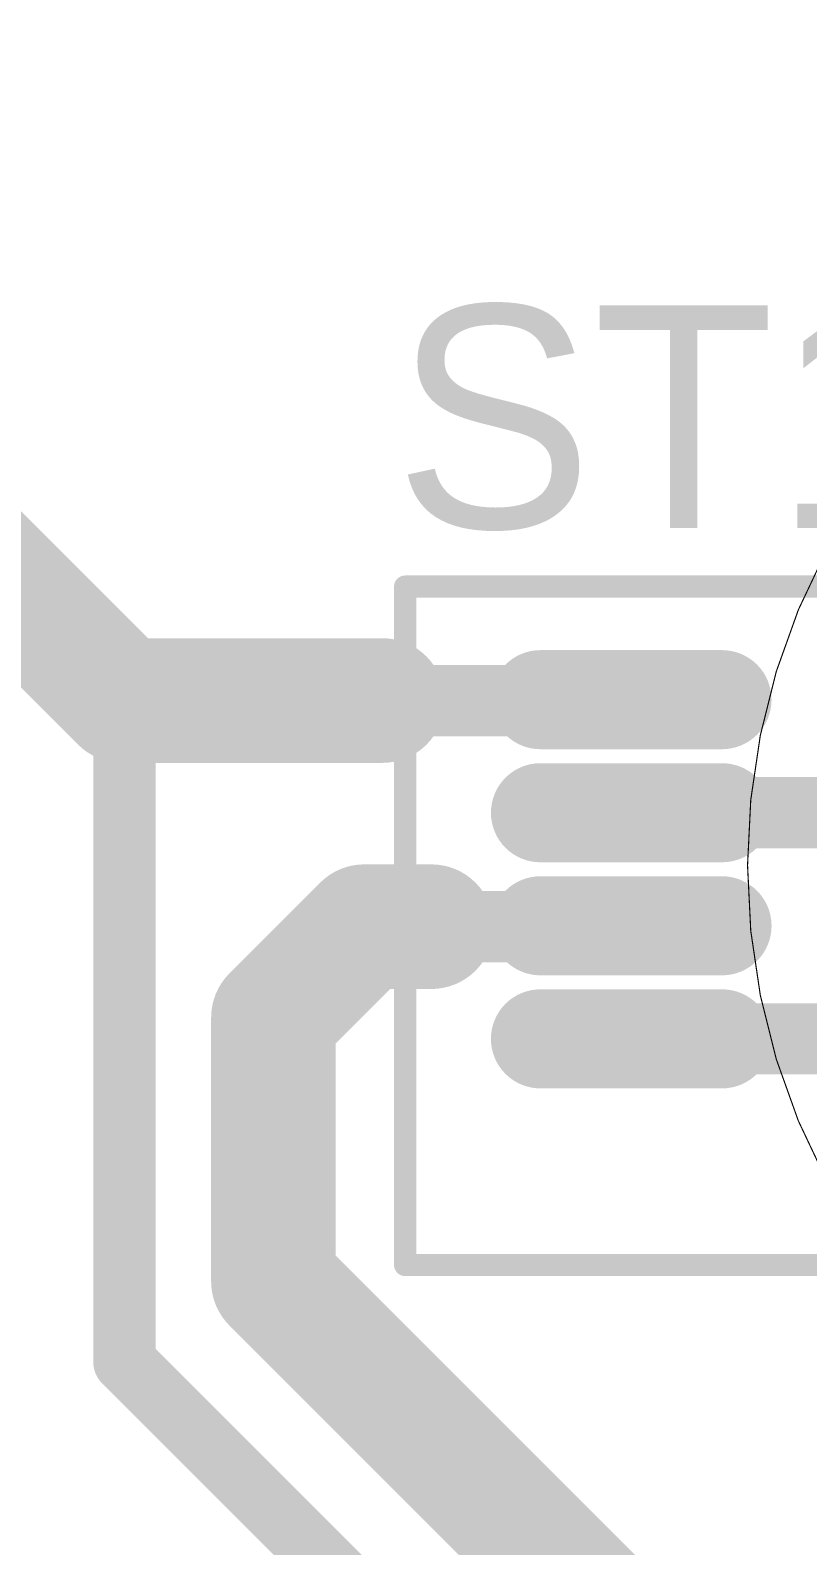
# Model space of a CAD drawing. Header units: millimetres. Extents: x 0 to 273, y 0 to 149.
# Drawn here: x 91.94 to 100.68, y 115.86 to 132.88 of the extents above; entities that cross this region are included whole.
import ezdxf

# ---------------------------------------------------------------- set-up
doc = ezdxf.new("R2010")
doc.units = ezdxf.units.MM
for name, color, linetype in [('BottomLayer', 5, 'Continuous'), ('BottomSolder', 6, 'Continuous'), ('KeepOutLayer', 6, 'Continuous'), ('Mechanical2', 216, 'Continuous'), ('MultiLayer', 9, 'Continuous'), ('PadHoleLayer', 156, 'Continuous'), ('TopLayer', 1, 'Continuous'), ('TopOverlay', 2, 'Continuous'), ('TopPaste', 8, 'Continuous'), ('TopSolder', 216, 'Continuous')]:
    doc.layers.add(name, color=color, linetype=linetype)

# ---------------------------------------------------------------- blocks, each defined once
blk = doc.blocks.new('BAND4_70')
at = {"layer": 'BottomLayer', "const_width": 0.5999987999999999}
for points in [[(-0.2999994, 6.82999904, 1), (0.2999994, 6.82999904, 1)], [(0.9700006, 6.82999904, 1), (1.5699994, 6.82999904, 1)], [(2.24000314, 6.82999904, 1), (2.84000194, 6.82999904, 1)], [(3.5100006, 6.82999904, 1), (4.1099994, 6.82999904, 1)]]:
    blk.add_lwpolyline(points, format="xyb", close=True, dxfattribs=at)
at = {"layer": 'BottomSolder', "const_width": 0.7015988}
for points in [[(-0.3507994, 6.82999904, 1), (0.3507994, 6.82999904, 1)], [(0.9192005999999999, 6.82999904, 1), (1.6207994, 6.82999904, 1)], [(2.18920314, 6.82999904, 1), (2.89080194, 6.82999904, 1)], [(3.4592006, 6.82999904, 1), (4.1607994, 6.82999904, 1)]]:
    blk.add_lwpolyline(points, format="xyb", close=True, dxfattribs=at)
at = {"layer": 'KeepOutLayer', "const_width": 0.0999998}
for points in [[(-0.58499756, 6.4299973, -0.9999999999999999), (-0.58499756, 7.230000779999999)], [(4.3950001, 7.22999824, -0.9999999999999999), (4.3950001, 6.429999839999999)]]:
    blk.add_lwpolyline(points, format="xyb", dxfattribs=at)
for points in [[(4.3950001, 7.230000779999999), (-0.5850000999999999, 7.23000332)], [(4.3950001, 6.429999839999999), (-0.58499756, 6.429999839999999)]]:
    blk.add_lwpolyline(points, dxfattribs=at)
at = {"layer": 'KeepOutLayer', "const_width": 0.0499999}
for points in [[(-0.60999878, 7.23000332, 1), (-0.56000142, 7.23000332, 1)], [(-0.60999624, 7.230000779999999, 1), (-0.55999888, 7.230000779999999, 1)], [(4.370001419999999, 7.230000779999999, 1), (4.419998779999999, 7.230000779999999, 1)], [(4.370001419999999, 7.22999824, 1), (4.419998779999999, 7.22999824, 1)], [(-0.60999624, 6.429999839999999, 1), (-0.55999888, 6.429999839999999, 1)], [(-0.60999624, 6.4299973, 1), (-0.55999888, 6.4299973, 1)], [(4.370001419999999, 6.429999839999999, 1), (4.419998779999999, 6.429999839999999, 1)], [(4.370001419999999, 6.429999839999999, 1), (4.419998779999999, 6.429999839999999, 1)]]:
    blk.add_lwpolyline(points, format="xyb", close=True, dxfattribs=at)
at = {"layer": 'MultiLayer', "const_width": 0.5999987999999999}
for points in [[(-0.2999994, 6.82999904, 1), (0.2999994, 6.82999904, 1)], [(0.9700006, 6.82999904, 1), (1.5699994, 6.82999904, 1)], [(2.24000314, 6.82999904, 1), (2.84000194, 6.82999904, 1)], [(3.5100006, 6.82999904, 1), (4.1099994, 6.82999904, 1)]]:
    blk.add_lwpolyline(points, format="xyb", close=True, dxfattribs=at)
at = {"layer": 'PadHoleLayer', "const_width": 0.5999987999999999}
for points in [[(-0.2999994, 6.82999904, 1), (0.2999994, 6.82999904, 1)], [(0.9700006, 6.82999904, 1), (1.5699994, 6.82999904, 1)], [(2.24000314, 6.82999904, 1), (2.84000194, 6.82999904, 1)], [(3.5100006, 6.82999904, 1), (4.1099994, 6.82999904, 1)]]:
    blk.add_lwpolyline(points, format="xyb", close=True, dxfattribs=at)
at = {"layer": 'TopLayer'}
for points, const_width in [([(-0.2999994, 6.82999904, 1), (0.2999994, 6.82999904, 1)], 0.5999987999999999), ([(0.9700006, 6.82999904, 1), (1.5699994, 6.82999904, 1)], 0.5999987999999999), ([(2.24000314, 6.82999904, 1), (2.84000194, 6.82999904, 1)], 0.5999987999999999), ([(3.5100006, 6.82999904, 1), (4.1099994, 6.82999904, 1)], 0.5999987999999999), ([(-0.22750018, 1.01999796, 1), (0.22750018, 1.01999796, 1)], 0.4550003599999999), ([(1.04249982, 1.01999796, 1), (1.49750018, 1.01999796, 1)], 0.4550003599999999), ([(2.31250236, 1.01999796, 1), (2.76750272, 1.01999796, 1)], 0.4550003599999999), ([(3.58249982, 1.01999796, 1), (4.03750018, 1.01999796, 1)], 0.4550003599999999), ([(-0.22750018, -1.01999796, 1), (0.22750018, -1.01999796, 1)], 0.4550003599999999), ([(1.04249982, -1.01999796, 1), (1.49750018, -1.01999796, 1)], 0.4550003599999999), ([(2.31250236, -1.01999796, 1), (2.76750272, -1.01999796, 1)], 0.4550003599999999), ([(3.58249982, -1.01999796, 1), (4.03750018, -1.01999796, 1)], 0.4550003599999999)]:
    blk.add_lwpolyline(points, format="xyb", close=True, dxfattribs=dict(at, const_width=const_width))
at = {"layer": 'TopLayer', "const_width": 0.9100007199999999}
for points in [[(0, 1.01999796), (0, -1.01999796)], [(1.27, 1.01999796), (1.27, -1.01999796)], [(2.54000254, 1.01999796), (2.54000254, -1.01999796)], [(3.81, 1.01999796), (3.81, -1.01999796)]]:
    blk.add_lwpolyline(points, dxfattribs=at)
at = {"layer": 'TopOverlay', "const_width": 0.2499995}
for points in [[(-1.27, -2.54), (-1.27, 2.54)], [(6.35, 2.54), (-1.27, 2.54)], [(6.35, -2.54), (6.35, 2.54)], [(6.35, -2.54), (-1.27, -2.54)]]:
    blk.add_lwpolyline(points, dxfattribs=at)
at = {"layer": 'TopOverlay', "const_width": 0.12499848}
for points in [[(-1.33249924, 2.54, 1), (-1.20750076, 2.54, 1)], [(-1.33249924, 2.54, 1), (-1.20750076, 2.54, 1)], [(6.287500759999999, 2.54, 1), (6.412499239999999, 2.54, 1)], [(6.287500759999999, 2.54, 1), (6.412499239999999, 2.54, 1)], [(-1.33249924, -2.54, 1), (-1.20750076, -2.54, 1)], [(-1.33249924, -2.54, 1), (-1.20750076, -2.54, 1)], [(6.287500759999999, -2.54, 1), (6.412499239999999, -2.54, 1)], [(6.287500759999999, -2.54, 1), (6.412499239999999, -2.54, 1)]]:
    blk.add_lwpolyline(points, format="xyb", close=True, dxfattribs=at)
at = {"layer": 'TopPaste', "const_width": 0.8599982799999999}
for points in [[(0, 1.01999796), (0, -1.01999796)], [(1.27, 1.01999796), (1.27, -1.01999796)], [(2.54000254, 1.01999796), (2.54000254, -1.01999796)], [(3.81, 1.01999796), (3.81, -1.01999796)]]:
    blk.add_lwpolyline(points, dxfattribs=at)
at = {"layer": 'TopPaste', "const_width": 0.4299991399999999}
for points in [[(-0.2149983, 1.01999796, 1), (0.2149983, 1.01999796, 1)], [(1.0550017, 1.01999796, 1), (1.4849983, 1.01999796, 1)], [(2.32500424, 1.01999796, 1), (2.75500084, 1.01999796, 1)], [(3.5950017, 1.01999796, 1), (4.0249983, 1.01999796, 1)], [(-0.2149983, -1.01999796, 1), (0.2149983, -1.01999796, 1)], [(1.0550017, -1.01999796, 1), (1.4849983, -1.01999796, 1)], [(2.32500424, -1.01999796, 1), (2.75500084, -1.01999796, 1)], [(3.5950017, -1.01999796, 1), (4.0249983, -1.01999796, 1)]]:
    blk.add_lwpolyline(points, format="xyb", close=True, dxfattribs=at)
at = {"layer": 'TopSolder'}
for points, const_width in [([(-0.3507994, 6.82999904, 1), (0.3507994, 6.82999904, 1)], 0.7015988), ([(0.9192005999999999, 6.82999904, 1), (1.6207994, 6.82999904, 1)], 0.7015988), ([(2.18920314, 6.82999904, 1), (2.89080194, 6.82999904, 1)], 0.7015988), ([(3.4592006, 6.82999904, 1), (4.1607994, 6.82999904, 1)], 0.7015988), ([(-0.27830018, 1.01999796, 1), (0.27830018, 1.01999796, 1)], 0.5566003599999999), ([(0.99169982, 1.01999796, 1), (1.54830018, 1.01999796, 1)], 0.5566003599999999), ([(2.26170236, 1.01999796, 1), (2.81830272, 1.01999796, 1)], 0.5566003599999999), ([(3.53169982, 1.01999796, 1), (4.08830018, 1.01999796, 1)], 0.5566003599999999), ([(-0.27830018, -1.01999796, 1), (0.27830018, -1.01999796, 1)], 0.5566003599999999), ([(0.99169982, -1.01999796, 1), (1.54830018, -1.01999796, 1)], 0.5566003599999999), ([(2.26170236, -1.01999796, 1), (2.81830272, -1.01999796, 1)], 0.5566003599999999), ([(3.53169982, -1.01999796, 1), (4.08830018, -1.01999796, 1)], 0.5566003599999999)]:
    blk.add_lwpolyline(points, format="xyb", close=True, dxfattribs=dict(at, const_width=const_width))
at = {"layer": 'TopSolder', "const_width": 1.11320072}
for points in [[(0, 1.01999796), (0, -1.01999796)], [(1.27, 1.01999796), (1.27, -1.01999796)], [(2.54000254, 1.01999796), (2.54000254, -1.01999796)], [(3.81, 1.01999796), (3.81, -1.01999796)]]:
    blk.add_lwpolyline(points, dxfattribs=at)

msp = doc.modelspace()

# ---------------------------------------------------------------- linework, layer by layer
at = {"layer": 'Mechanical2'}
for points, const_width in [([(115.00166484, 123.49905704, 1), (100.00166436, 123.49905704, 1)], 0.0127), ([(99.99848936, 123.49905704, 1), (100.00483936, 123.49905704, 1)], 0.00635)]:
    msp.add_lwpolyline(points, format="xyb", close=True, dxfattribs=dict(at, const_width=const_width))
at = {"layer": 'TopLayer'}
for points, const_width in [([(81.75000159999999, 136.5749999), (92.97500074, 125.35000076)], 1.39999974), ([(92.97500074, 125.35000076), (95.90000124, 125.35000076)], 1.39999974), ([(92.99999942, 117.9249991), (92.99999942, 125.32500208)], 0.7000011399999999), ([(95.90000124, 125.35000076), (98.68500201999998, 125.35000076)], 0.8000009399999999), ([(98.68500201999998, 125.35000076), (98.69500199999999, 125.36000074)], 0.8000009399999999), ([(92.97500074, 125.35000076), (92.99999942, 125.32500208)], 0.499999), ([(98.69500199999999, 124.09000074), (101.48000278, 124.09000074)], 0.8000009399999999), ([(94.67499987999999, 121.78989612), (95.69510197999999, 122.80999822)], 1.39999974), ([(95.69510197999999, 122.80999822), (96.45000013999999, 122.80999822)], 1.39999974), ([(96.45000013999999, 122.80999822), (98.69500199999999, 122.80999822)], 0.8000009399999999), ([(94.67499987999999, 118.82500238), (94.67499987999999, 121.78989612)], 1.39999974), ([(98.69500199999999, 121.55000074), (101.48000278, 121.55000074)], 0.8000009399999999), ([(94.67499987999999, 118.82500238), (99.97499943999999, 113.52500282)], 1.39999974), ([(92.99999942, 117.9249991), (98.12500059999999, 112.79999792)], 0.7000011399999999)]:
    msp.add_lwpolyline(points, dxfattribs=dict(at, const_width=const_width))
for points, const_width in [([(92.62500143999999, 125.35000076, 1), (93.32500003999999, 125.35000076, 1)], 0.6999985999999999), ([(92.62500143999999, 125.35000076, 1), (93.32500003999999, 125.35000076, 1)], 0.6999985999999999), ([(95.55000194, 125.35000076, 1), (96.25000054, 125.35000076, 1)], 0.6999985999999999), ([(92.82499849999999, 125.32500208, 1), (93.17500034, 125.32500208, 1)], 0.3499993), ([(95.70000164, 125.35000076, 1), (96.10000083999999, 125.35000076, 1)], 0.3999992), ([(98.48500242, 125.35000076, 1), (98.88500162, 125.35000076, 1)], 0.3999992), ([(98.48500242, 125.35000076, 1), (98.88500162, 125.35000076, 1)], 0.3999992), ([(98.4950024, 125.36000074, 1), (98.8950016, 125.36000074, 1)], 0.3999992), ([(92.85000226, 125.35000076, 1), (93.09999922, 125.35000076, 1)], 0.2499995), ([(92.87500093999999, 125.32500208, 1), (93.1249979, 125.32500208, 1)], 0.2499995), ([(98.4950024, 124.09000074, 1), (98.8950016, 124.09000074, 1)], 0.3999992), ([(95.34510268, 122.80999822, 1), (96.04510128, 122.80999822, 1)], 0.6999985999999999), ([(95.34510268, 122.80999822, 1), (96.04510128, 122.80999822, 1)], 0.6999985999999999), ([(96.10000083999999, 122.80999822, 1), (96.79999944, 122.80999822, 1)], 0.6999985999999999), ([(96.25000054, 122.80999822, 1), (96.64999974, 122.80999822, 1)], 0.3999992), ([(98.4950024, 122.80999822, 1), (98.8950016, 122.80999822, 1)], 0.3999992), ([(94.32500058, 121.78989612, 1), (95.02499918, 121.78989612, 1)], 0.6999985999999999), ([(94.32500058, 121.78989612, 1), (95.02499918, 121.78989612, 1)], 0.6999985999999999), ([(98.4950024, 121.55000074, 1), (98.8950016, 121.55000074, 1)], 0.3999992), ([(94.32500058, 118.82500238, 1), (95.02499918, 118.82500238, 1)], 0.6999985999999999), ([(94.32500058, 118.82500238, 1), (95.02499918, 118.82500238, 1)], 0.6999985999999999), ([(92.82499849999999, 117.9249991, 1), (93.17500034, 117.9249991, 1)], 0.3499993), ([(92.82499849999999, 117.9249991, 1), (93.17500034, 117.9249991, 1)], 0.3499993)]:
    msp.add_lwpolyline(points, format="xyb", close=True, dxfattribs=dict(at, const_width=const_width))

# ---------------------------------------------------------------- block references
at = {"rotation": 270}
msp.add_blockref('BAND4_70', (98.69500199999999, 125.36000074), dxfattribs=at)

# ---------------------------------------------------------------- texts
at = {"layer": 'TopOverlay'}
msp.add_text('ST1', height=2.50000008, dxfattribs=at).set_placement((96.03358746, 127.28961842))

doc.saveas('drawing.dxf')
